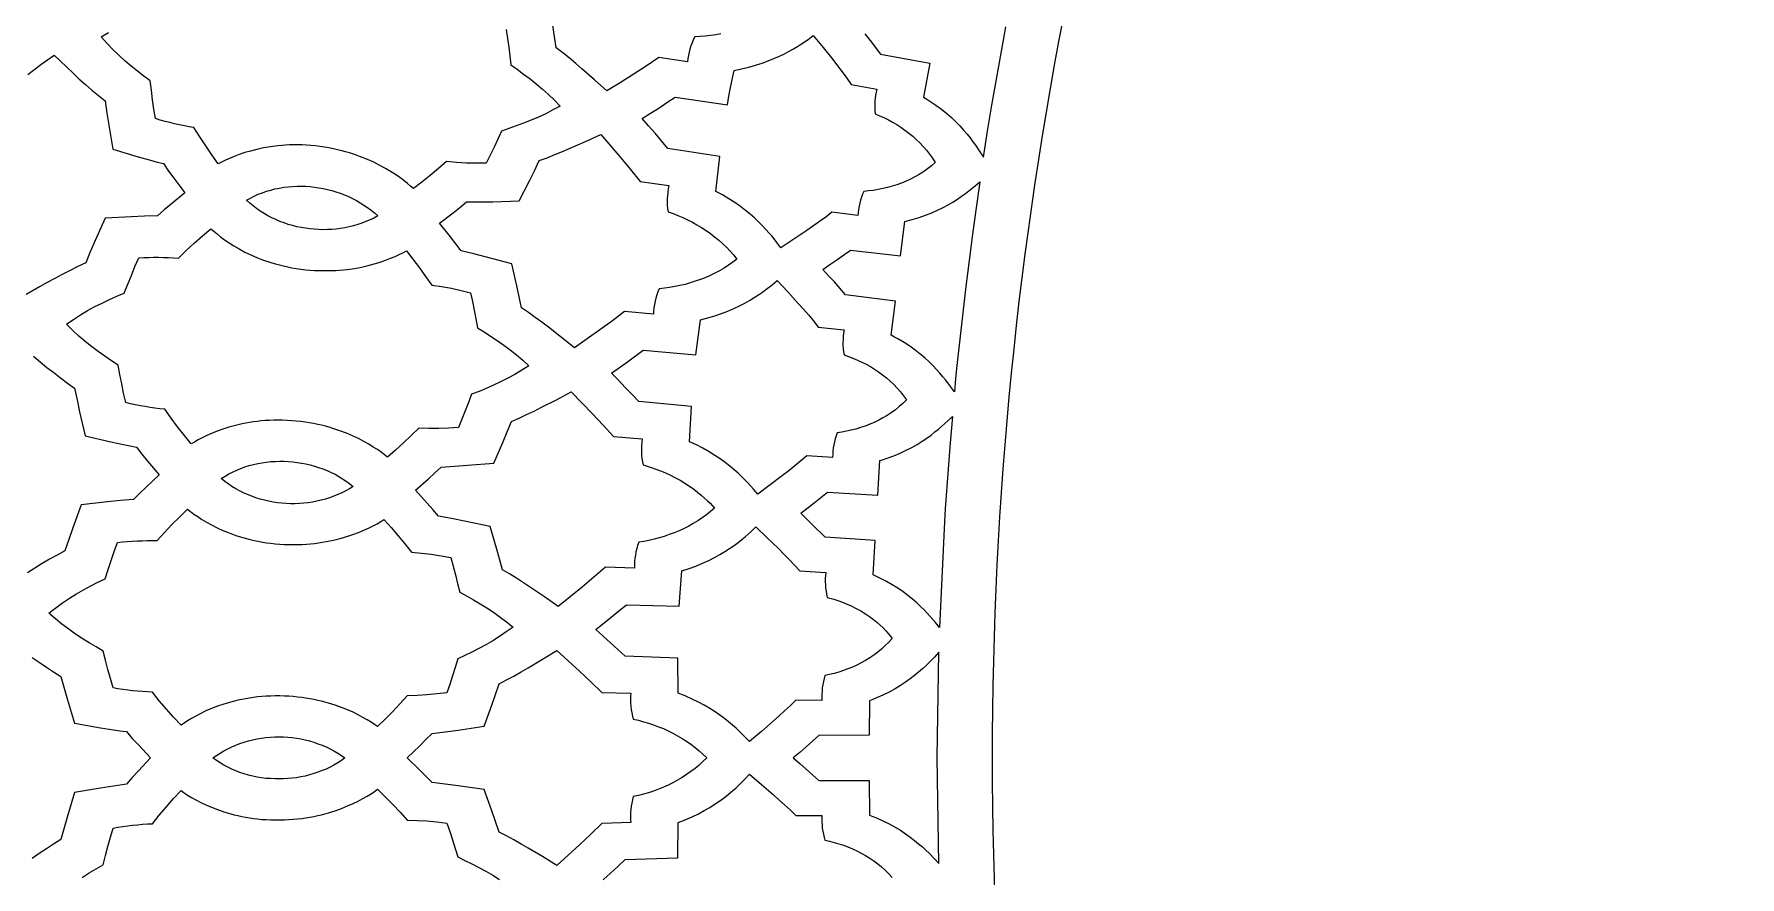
# Model space of a CAD drawing. Extents: x -550 to 550, y -550 to 550.
# Drawn here: x -442.3 to -286.9, y -10.8 to 66 of the extents above; entities that cross this region are included whole.
import ezdxf

# ---------------------------------------------------------------- set-up
doc = ezdxf.new("R2010")
doc.units = 0
doc.layers.add('LAYER_1', color=18, linetype='CONTINUOUS')
doc.layers.add('LAYER_10', color=4, linetype='CONTINUOUS')

msp = doc.modelspace()

# ---------------------------------------------------------------- linework, layer by layer
at = {"layer": 'LAYER_1'}
msp.add_lwpolyline([(0, 550, 0.414214), (-550, 0, 0.414214), (0, -550, 0.414214), (550, 0, 0.414214)], format="xyb", close=True, dxfattribs=at)
for points in [[(-399.27, 66.42), (-399.15, 65.61), (-399.04, 64.81), (-398.95, 64.01), (-398.86, 63.2), (-398.27, 62.79), (-397.69, 62.36), (-397.11, 61.92), (-396.54, 61.47), (-395.98, 60.99), (-395.43, 60.5), (-394.89, 59.98), (-394.35, 59.44), (-395.02, 59.08), (-395.68, 58.74), (-396.35, 58.43), (-397.02, 58.14), (-397.69, 57.87), (-398.36, 57.62), (-399.04, 57.39), (-399.72, 57.16), (-400.05, 56.42), (-400.39, 55.68), (-400.75, 54.95), (-401.11, 54.22), (-402.01, 54.22), (-402.91, 54.24), (-403.81, 54.3), (-404.71, 54.38), (-405.45, 53.74), (-406.2, 53.12), (-406.97, 52.51), (-407.74, 51.91), (-408, 52.14), (-408.29, 52.38), (-408.62, 52.64), (-408.98, 52.91), (-409.38, 53.19), (-409.81, 53.47), (-410.28, 53.75), (-410.79, 54.03), (-411.34, 54.31), (-411.93, 54.57), (-412.55, 54.82), (-412.87, 54.94), (-413.21, 55.06), (-413.56, 55.16), (-413.91, 55.27), (-414.27, 55.37), (-414.65, 55.46), (-415.03, 55.54), (-415.43, 55.62), (-415.83, 55.69), (-416.25, 55.75), (-416.66, 55.8), (-417.08, 55.84), (-417.48, 55.87), (-417.88, 55.89), (-418.26, 55.89), (-418.64, 55.89), (-419.02, 55.89), (-419.38, 55.87), (-419.74, 55.84), (-420.09, 55.81), (-420.76, 55.73), (-421.4, 55.62), (-422, 55.49), (-422.57, 55.34), (-423.1, 55.19), (-423.6, 55.02), (-424.06, 54.85), (-424.48, 54.67), (-424.87, 54.5), (-425.21, 54.33), (-425.52, 54.17), (-426.1, 54.98), (-426.66, 55.8), (-427.2, 56.63), (-427.73, 57.48), (-428.17, 57.55), (-428.61, 57.63), (-429.06, 57.73), (-429.5, 57.82), (-429.94, 57.93), (-430.37, 58.04), (-430.81, 58.16), (-431.24, 58.29), (-431.38, 59.15), (-431.5, 60.01), (-431.61, 60.88), (-431.71, 61.74), (-432.31, 62.17), (-432.89, 62.62), (-433.47, 63.09), (-434.03, 63.57), (-434.59, 64.08), (-435.13, 64.61), (-435.67, 65.16), (-436.19, 65.74), (-435.53, 66.15)], [(-379.71, 66.01), (-380.19, 65.93), (-380.66, 65.86), (-381.14, 65.81), (-381.62, 65.77), (-382.1, 65.75), (-382.23, 65.48), (-382.34, 65.2), (-382.45, 64.92), (-382.54, 64.64), (-382.62, 64.35), (-382.68, 64.05), (-382.73, 63.76), (-382.76, 63.46), (-385.37, 63.87), (-386.54, 63.09), (-387.71, 62.32), (-388.9, 61.57), (-390.1, 60.84), (-391.23, 61.84), (-392.38, 62.84), (-392.95, 63.33), (-393.54, 63.82), (-394.13, 64.29), (-394.73, 64.76), (-394.87, 65.77), (-395.02, 66.78)], [(-366.6, 66.02), (-366.12, 65.41), (-365.17, 64.18), (-360.67, 63.34), (-361.25, 60.25), (-360.95, 60.07), (-360.67, 59.89), (-360.12, 59.52), (-359.61, 59.15), (-359.14, 58.76), (-358.71, 58.38), (-358.31, 58), (-357.94, 57.62), (-357.6, 57.25), (-357.29, 56.88), (-357.01, 56.53), (-356.75, 56.18), (-356.52, 55.86), (-356.12, 55.27), (-355.79, 54.77), (-355.61, 55.96), (-355.42, 57.15), (-355.02, 59.53), (-354.6, 61.9), (-354.18, 64.27), (-353.97, 65.46), (-353.75, 66.65)], [(-442.88, 62.32), (-441.69, 63.22), (-440.48, 64.09), (-439.35, 63), (-438.78, 62.46), (-438.21, 61.93), (-437.62, 61.41), (-437.03, 60.89), (-436.43, 60.39), (-435.82, 59.9), (-435.66, 58.8), (-435.49, 57.7), (-435.12, 55.51), (-432.83, 54.82), (-431.68, 54.49), (-431.1, 54.33), (-430.52, 54.19), (-430.05, 53.51), (-429.56, 52.85), (-428.57, 51.54), (-429.82, 50.5), (-430.44, 49.97), (-431.05, 49.42), (-432.24, 49.4), (-433.44, 49.35), (-435.83, 49.23), (-436.74, 47.19), (-437.18, 46.16), (-437.6, 45.13), (-438.32, 44.8), (-439.02, 44.45), (-439.73, 44.09), (-440.42, 43.72), (-441.12, 43.34), (-441.8, 42.96), (-443.17, 42.17)], [(-442.34, 36.62), (-441.74, 36.11), (-441.13, 35.61), (-440.51, 35.13), (-439.89, 34.65), (-439.26, 34.18), (-438.61, 33.73), (-438.39, 32.64), (-438.15, 31.55), (-437.65, 29.38), (-435.32, 28.83), (-434.15, 28.57), (-433.56, 28.45), (-432.98, 28.34), (-432.48, 27.69), (-431.96, 27.06), (-430.9, 25.81), (-432.08, 24.7), (-432.67, 24.14), (-433.24, 23.55), (-434.43, 23.46), (-435.62, 23.34), (-438, 23.08), (-438.77, 20.98), (-439.15, 19.93), (-439.51, 18.88), (-440.2, 18.5), (-440.89, 18.12), (-441.57, 17.72), (-442.24, 17.31), (-442.9, 16.89)], [(-442.47, 9.17), (-441.83, 8.72), (-441.18, 8.28), (-440.52, 7.85), (-439.85, 7.44), (-439.56, 6.36), (-439.25, 5.29), (-438.61, 3.16), (-436.25, 2.75), (-435.07, 2.56), (-434.48, 2.47), (-433.88, 2.4), (-433.35, 1.78), (-432.8, 1.18), (-431.69, 0), (-432.8, -1.18), (-433.35, -1.78), (-433.88, -2.4), (-435.07, -2.56), (-436.25, -2.75), (-438.61, -3.16), (-439.25, -5.3), (-439.56, -6.37), (-439.85, -7.44), (-440.52, -7.86), (-441.18, -8.28), (-441.83, -8.72), (-442.47, -9.17)], [(-390.44, -11.11), (-389.77, -10.5), (-389.11, -9.89), (-388.45, -9.27), (-383.64, -9.11), (-383.61, -5.9), (-382.96, -5.65), (-382.35, -5.38), (-381.77, -5.09), (-381.23, -4.8), (-380.72, -4.51), (-380.25, -4.2), (-379.81, -3.9), (-379.39, -3.6), (-379.01, -3.3), (-378.66, -3.01), (-378.34, -2.72), (-378.04, -2.44), (-377.53, -1.93), (-377.11, -1.49), (-376.03, -2.41), (-374.96, -3.34), (-374.43, -3.81), (-373.91, -4.29), (-373.39, -4.77), (-372.88, -5.26), (-370.51, -5.25), (-370.52, -5.54), (-370.52, -5.82), (-370.5, -6.11), (-370.48, -6.4), (-370.44, -6.68), (-370.38, -6.96), (-370.32, -7.24), (-370.24, -7.51), (-369.82, -7.6), (-369.39, -7.71), (-368.97, -7.83), (-368.55, -7.96), (-368.14, -8.12), (-367.73, -8.29), (-367.33, -8.47), (-366.93, -8.67), (-366.54, -8.89), (-366.16, -9.13), (-365.79, -9.38), (-365.43, -9.65), (-365.08, -9.93), (-364.75, -10.24), (-364.42, -10.56), (-364.12, -10.9)], [(-437.92, -10.89), (-437.29, -10.49), (-436.65, -10.12), (-436.01, -9.76), (-435.8, -8.91), (-435.58, -8.07), (-435.35, -7.23), (-435.1, -6.39), (-434.66, -6.31), (-434.21, -6.25), (-433.77, -6.19), (-433.32, -6.13), (-432.87, -6.09), (-432.42, -6.05), (-431.97, -6.02), (-431.52, -6), (-430.89, -5.22), (-430.25, -4.46), (-429.59, -3.71), (-428.91, -2.98), (-428.63, -3.18), (-428.31, -3.38), (-427.95, -3.6), (-427.55, -3.83), (-427.11, -4.05), (-426.64, -4.28), (-426.13, -4.5), (-425.59, -4.71), (-425, -4.91), (-424.38, -5.09), (-424.06, -5.18), (-423.73, -5.26), (-423.38, -5.33), (-423.03, -5.4), (-422.67, -5.46), (-422.31, -5.51), (-421.93, -5.56), (-421.54, -5.6), (-421.15, -5.62), (-420.74, -5.64), (-420.33, -5.65), (-419.91, -5.65), (-419.49, -5.64), (-419.08, -5.62), (-418.68, -5.59), (-418.29, -5.56), (-417.91, -5.51), (-417.53, -5.46), (-417.17, -5.4), (-416.81, -5.33), (-416.46, -5.25), (-416.12, -5.18), (-415.47, -5), (-414.86, -4.81), (-414.29, -4.6), (-413.75, -4.38), (-413.24, -4.16), (-412.77, -3.93), (-412.34, -3.7), (-411.95, -3.48), (-411.6, -3.26), (-411.28, -3.05), (-411, -2.86), (-410.3, -3.54), (-409.62, -4.24), (-408.95, -4.95), (-408.3, -5.68), (-407.4, -5.7), (-406.5, -5.75), (-405.6, -5.83), (-404.7, -5.94), (-404.43, -6.71), (-404.18, -7.48), (-403.93, -8.26), (-403.7, -9.03), (-403.05, -9.34), (-402.41, -9.65), (-401.77, -9.98), (-401.14, -10.32), (-400.51, -10.69), (-399.88, -11.08)]]:
    msp.add_lwpolyline(points, dxfattribs=at)
for points in [[(-386.89, 58.31), (-386.13, 58.78), (-385.38, 59.26), (-384.63, 59.75), (-383.89, 60.24), (-379.13, 59.54), (-378.99, 60.33), (-378.83, 61.12), (-378.51, 62.69), (-377.83, 62.83), (-377.17, 62.98), (-376.55, 63.16), (-375.97, 63.35), (-375.41, 63.55), (-374.89, 63.76), (-374.39, 63.98), (-373.93, 64.2), (-373.5, 64.43), (-373.1, 64.65), (-372.73, 64.88), (-372.38, 65.1), (-371.78, 65.51), (-371.3, 65.86), (-370.4, 64.77), (-369.52, 63.67), (-369.09, 63.11), (-368.67, 62.55), (-368.25, 61.98), (-367.84, 61.4), (-365.51, 60.99), (-365.57, 60.71), (-365.62, 60.43), (-365.66, 60.15), (-365.68, 59.86), (-365.7, 59.58), (-365.7, 59.29), (-365.69, 59.01), (-365.66, 58.72), (-365.26, 58.56), (-364.86, 58.38), (-364.46, 58.18), (-364.07, 57.97), (-363.69, 57.75), (-363.32, 57.51), (-362.95, 57.25), (-362.59, 56.98), (-362.24, 56.7), (-361.91, 56.4), (-361.59, 56.08), (-361.28, 55.75), (-360.98, 55.41), (-360.7, 55.05), (-360.44, 54.68), (-360.19, 54.29), (-360.54, 53.99), (-360.89, 53.71), (-361.26, 53.45), (-361.65, 53.2), (-362.04, 52.98), (-362.44, 52.77), (-362.84, 52.59), (-363.26, 52.42), (-363.68, 52.26), (-364.1, 52.13), (-364.53, 52.01), (-364.96, 51.91), (-365.39, 51.82), (-365.83, 51.75), (-366.26, 51.7), (-366.69, 51.66), (-366.8, 51.4), (-366.9, 51.13), (-366.99, 50.86), (-367.07, 50.58), (-367.13, 50.3), (-367.18, 50.02), (-367.22, 49.74), (-367.24, 49.45), (-369.6, 49.75), (-370.16, 49.32), (-370.74, 48.9), (-371.9, 48.09), (-373.07, 47.3), (-374.25, 46.51), (-374.61, 46.99), (-375.06, 47.56), (-375.32, 47.86), (-375.61, 48.19), (-375.92, 48.52), (-376.27, 48.86), (-376.64, 49.21), (-377.04, 49.57), (-377.48, 49.93), (-377.94, 50.28), (-378.45, 50.64), (-378.98, 50.99), (-379.56, 51.33), (-380.17, 51.66), (-379.8, 54.85), (-384.55, 55.58), (-385.13, 56.27), (-385.71, 56.96), (-386.3, 57.64)], [(-405.36, 48.75), (-404.12, 49.71), (-403.5, 50.2), (-402.9, 50.71), (-401.7, 50.71), (-400.5, 50.72), (-398.11, 50.79), (-397.17, 52.62), (-396.71, 53.54), (-396.27, 54.47), (-395.55, 54.73), (-394.84, 55.01), (-394.14, 55.3), (-393.44, 55.59), (-392.05, 56.21), (-390.66, 56.84), (-389.74, 55.79), (-388.83, 54.73), (-387.94, 53.65), (-387.07, 52.56), (-384.46, 52.18), (-384.52, 51.89), (-384.56, 51.59), (-384.59, 51.29), (-384.61, 50.99), (-384.61, 50.69), (-384.6, 50.39), (-384.57, 50.09), (-384.53, 49.8), (-384.08, 49.64), (-383.63, 49.46), (-383.19, 49.27), (-382.75, 49.06), (-382.32, 48.84), (-381.9, 48.61), (-381.48, 48.36), (-381.07, 48.09), (-380.68, 47.81), (-380.29, 47.52), (-379.91, 47.21), (-379.55, 46.89), (-379.21, 46.56), (-378.87, 46.22), (-378.56, 45.86), (-378.26, 45.49), (-378.63, 45.19), (-379.02, 44.92), (-379.42, 44.66), (-379.84, 44.42), (-380.26, 44.19), (-380.7, 43.98), (-381.14, 43.79), (-381.59, 43.62), (-382.05, 43.46), (-382.51, 43.31), (-382.98, 43.18), (-383.45, 43.07), (-383.92, 42.98), (-384.4, 42.9), (-384.87, 42.83), (-385.34, 42.78), (-385.46, 42.5), (-385.55, 42.22), (-385.64, 41.93), (-385.71, 41.64), (-385.77, 41.35), (-385.82, 41.05), (-385.85, 40.75), (-385.87, 40.46), (-388.49, 40.7), (-389.61, 39.85), (-390.74, 39.02), (-391.89, 38.2), (-393.05, 37.4), (-394.23, 38.34), (-395.43, 39.27), (-396.03, 39.72), (-396.64, 40.17), (-397.26, 40.61), (-397.89, 41.03), (-398.09, 42.04), (-398.3, 43.04), (-398.76, 45.04), (-401.07, 45.67), (-402.23, 45.97), (-403.39, 46.25), (-403.87, 46.89), (-404.36, 47.51)], [(-422.94, 50.86), (-422.59, 51.05), (-422.24, 51.23), (-421.88, 51.39), (-421.5, 51.54), (-421.12, 51.67), (-420.74, 51.78), (-420.35, 51.88), (-419.95, 51.96), (-419.55, 52.03), (-419.15, 52.08), (-418.75, 52.11), (-418.34, 52.13), (-417.94, 52.13), (-417.54, 52.12), (-417.15, 52.09), (-416.75, 52.05), (-416.36, 51.99), (-415.97, 51.92), (-415.57, 51.84), (-415.18, 51.74), (-414.8, 51.62), (-414.41, 51.49), (-414.03, 51.34), (-413.66, 51.19), (-413.29, 51.01), (-412.93, 50.83), (-412.58, 50.62), (-412.24, 50.41), (-411.91, 50.18), (-411.59, 49.94), (-411.28, 49.69), (-410.99, 49.42), (-411.34, 49.23), (-411.69, 49.06), (-412.06, 48.9), (-412.43, 48.76), (-412.81, 48.63), (-413.2, 48.52), (-413.59, 48.42), (-413.98, 48.34), (-414.38, 48.27), (-414.78, 48.22), (-415.18, 48.19), (-415.58, 48.17), (-415.98, 48.16), (-416.38, 48.17), (-416.78, 48.2), (-417.17, 48.24), (-417.57, 48.29), (-417.96, 48.35), (-418.36, 48.44), (-418.75, 48.54), (-419.14, 48.65), (-419.52, 48.78), (-419.9, 48.92), (-420.27, 49.08), (-420.64, 49.26), (-421, 49.44), (-421.35, 49.65), (-421.69, 49.86), (-422.02, 50.09), (-422.34, 50.33), (-422.65, 50.59)], [(-370.43, 44.55), (-369.79, 44.98), (-369.16, 45.42), (-367.91, 46.31), (-363.36, 45.78), (-362.96, 48.91), (-362.62, 48.99), (-362.29, 49.08), (-361.66, 49.27), (-361.06, 49.48), (-360.5, 49.7), (-359.97, 49.94), (-359.47, 50.18), (-359.01, 50.44), (-358.57, 50.69), (-358.17, 50.95), (-357.79, 51.21), (-357.44, 51.46), (-357.12, 51.7), (-356.56, 52.15), (-356.11, 52.53), (-356.45, 50.15), (-356.79, 47.76), (-357.11, 45.37), (-357.26, 44.18), (-357.4, 42.98), (-357.67, 40.58), (-357.95, 38.19), (-358.21, 35.79), (-358.33, 34.59), (-358.44, 33.39), (-358.79, 33.87), (-359.23, 34.44), (-359.48, 34.75), (-359.76, 35.07), (-360.06, 35.41), (-360.39, 35.76), (-360.75, 36.11), (-361.14, 36.47), (-361.56, 36.83), (-362.01, 37.18), (-362.5, 37.53), (-363.03, 37.88), (-363.6, 38.21), (-363.89, 38.38), (-364.2, 38.54), (-363.81, 41.66), (-368.36, 42.23), (-369.38, 43.4), (-369.9, 43.97)], [(-439.35, 39.54), (-439.03, 39.77), (-438.71, 39.99), (-438.07, 40.4), (-437.42, 40.79), (-436.76, 41.15), (-436.1, 41.48), (-435.43, 41.8), (-434.76, 42.09), (-434.08, 42.37), (-433.76, 43.19), (-433.44, 44), (-433.11, 44.8), (-432.76, 45.6), (-432.31, 45.63), (-431.86, 45.64), (-431.41, 45.65), (-430.95, 45.65), (-430.5, 45.64), (-430.05, 45.62), (-429.6, 45.6), (-429.15, 45.57), (-428.43, 46.26), (-427.7, 46.94), (-426.95, 47.6), (-426.19, 48.25), (-425.93, 48.02), (-425.63, 47.78), (-425.3, 47.52), (-424.94, 47.25), (-424.53, 46.97), (-424.09, 46.69), (-423.61, 46.41), (-423.1, 46.13), (-422.54, 45.87), (-421.95, 45.61), (-421.64, 45.49), (-421.32, 45.37), (-420.99, 45.25), (-420.65, 45.15), (-420.3, 45.04), (-419.94, 44.95), (-419.57, 44.86), (-419.19, 44.77), (-418.81, 44.7), (-418.41, 44.63), (-418, 44.57), (-417.58, 44.52), (-417.17, 44.48), (-416.76, 44.45), (-416.35, 44.44), (-415.96, 44.43), (-415.57, 44.43), (-415.19, 44.43), (-414.82, 44.45), (-414.46, 44.47), (-414.11, 44.51), (-413.76, 44.54), (-413.09, 44.64), (-412.46, 44.76), (-411.86, 44.89), (-411.3, 45.05), (-410.77, 45.21), (-410.28, 45.38), (-409.83, 45.56), (-409.41, 45.73), (-409.03, 45.91), (-408.69, 46.07), (-408.38, 46.23), (-407.78, 45.47), (-407.19, 44.7), (-406.62, 43.91), (-406.06, 43.11), (-405.17, 42.98), (-404.28, 42.82), (-403.4, 42.63), (-402.52, 42.42), (-402.35, 41.62), (-402.19, 40.83), (-402.05, 40.03), (-401.91, 39.23), (-401.3, 38.85), (-400.7, 38.46), (-400.1, 38.06), (-399.51, 37.64), (-398.92, 37.2), (-398.35, 36.74), (-397.78, 36.26), (-397.21, 35.75), (-397.85, 35.35), (-398.49, 34.97), (-399.14, 34.62), (-399.79, 34.29), (-400.44, 33.99), (-401.1, 33.69), (-401.76, 33.42), (-402.43, 33.16), (-402.71, 32.4), (-403.01, 31.64), (-403.31, 30.88), (-403.62, 30.13), (-404.53, 30.08), (-405.43, 30.05), (-406.33, 30.05), (-407.23, 30.08), (-407.93, 29.4), (-408.64, 28.73), (-409.36, 28.07), (-410.1, 27.43), (-410.37, 27.64), (-410.68, 27.87), (-411.02, 28.11), (-411.4, 28.35), (-411.81, 28.61), (-412.26, 28.86), (-412.75, 29.12), (-413.28, 29.37), (-413.84, 29.61), (-414.44, 29.84), (-415.08, 30.05), (-415.41, 30.15), (-415.75, 30.24), (-416.1, 30.33), (-416.46, 30.41), (-416.83, 30.49), (-417.21, 30.56), (-417.6, 30.62), (-418, 30.67), (-418.41, 30.72), (-418.83, 30.75), (-419.25, 30.78), (-419.66, 30.79), (-420.06, 30.8), (-420.46, 30.79), (-420.85, 30.78), (-421.23, 30.76), (-421.6, 30.73), (-421.96, 30.69), (-422.32, 30.64), (-422.66, 30.59), (-423.33, 30.46), (-423.96, 30.32), (-424.55, 30.15), (-425.11, 29.97), (-425.63, 29.78), (-426.12, 29.59), (-426.57, 29.39), (-426.98, 29.19), (-427.35, 28.99), (-427.68, 28.8), (-427.98, 28.63), (-428.61, 29.4), (-429.22, 30.18), (-429.81, 30.98), (-430.39, 31.79), (-430.84, 31.84), (-431.29, 31.9), (-431.73, 31.96), (-432.18, 32.03), (-432.62, 32.11), (-433.07, 32.2), (-433.51, 32.3), (-433.95, 32.4), (-434.14, 33.25), (-434.31, 34.1), (-434.48, 34.95), (-434.64, 35.81), (-435.26, 36.21), (-435.87, 36.62), (-436.47, 37.05), (-437.07, 37.5), (-437.65, 37.97), (-438.23, 38.47), (-438.8, 38.99)], [(-389.7, 35.07), (-388.97, 35.59), (-388.24, 36.11), (-386.81, 37.17), (-382.01, 36.76), (-381.58, 39.94), (-380.9, 40.12), (-380.26, 40.31), (-379.65, 40.52), (-379.08, 40.75), (-378.54, 40.98), (-378.03, 41.22), (-377.55, 41.47), (-377.1, 41.72), (-376.69, 41.98), (-376.3, 42.23), (-375.94, 42.47), (-375.61, 42.71), (-375.04, 43.15), (-374.58, 43.54), (-373.62, 42.5), (-372.67, 41.45), (-372.2, 40.92), (-371.74, 40.39), (-371.29, 39.84), (-370.85, 39.29), (-368.49, 39.02), (-368.54, 38.74), (-368.57, 38.46), (-368.59, 38.17), (-368.6, 37.88), (-368.6, 37.6), (-368.58, 37.31), (-368.55, 37.03), (-368.5, 36.75), (-368.09, 36.61), (-367.69, 36.45), (-367.28, 36.28), (-366.88, 36.1), (-366.49, 35.89), (-366.1, 35.68), (-365.72, 35.44), (-365.35, 35.19), (-364.99, 34.93), (-364.64, 34.65), (-364.3, 34.36), (-363.97, 34.05), (-363.66, 33.72), (-363.36, 33.38), (-363.07, 33.02), (-362.8, 32.65), (-363.13, 32.33), (-363.47, 32.03), (-363.82, 31.75), (-364.19, 31.48), (-364.56, 31.23), (-364.95, 31), (-365.34, 30.79), (-365.75, 30.6), (-366.15, 30.42), (-366.57, 30.26), (-366.99, 30.12), (-367.41, 29.99), (-367.84, 29.88), (-368.27, 29.78), (-368.7, 29.7), (-369.12, 29.64), (-369.22, 29.37), (-369.3, 29.1), (-369.37, 28.82), (-369.43, 28.54), (-369.48, 28.26), (-369.51, 27.97), (-369.53, 27.69), (-369.54, 27.4), (-371.9, 27.55), (-372.44, 27.09), (-372.99, 26.64), (-373.54, 26.19), (-374.1, 25.76), (-375.23, 24.89), (-376.36, 24.04), (-376.75, 24.51), (-376.98, 24.77), (-377.23, 25.05), (-377.51, 25.34), (-377.81, 25.64), (-378.15, 25.96), (-378.51, 26.28), (-378.9, 26.61), (-379.32, 26.94), (-379.78, 27.27), (-380.27, 27.59), (-380.79, 27.92), (-381.35, 28.23), (-381.94, 28.54), (-382.57, 28.83), (-382.4, 32.04), (-387.19, 32.49), (-387.81, 33.14), (-388.43, 33.79), (-389.06, 34.44)], [(-407.56, 24.42), (-406.37, 25.46), (-405.78, 25.99), (-405.2, 26.52), (-404, 26.59), (-402.81, 26.68), (-400.42, 26.89), (-399.6, 28.77), (-399.19, 29.72), (-398.81, 30.67), (-398.11, 30.98), (-397.43, 31.3), (-396.74, 31.63), (-396.06, 31.97), (-394.71, 32.66), (-393.37, 33.38), (-392.38, 32.39), (-391.41, 31.38), (-390.45, 30.35), (-389.51, 29.32), (-386.88, 29.09), (-386.92, 28.8), (-386.95, 28.5), (-386.96, 28.2), (-386.96, 27.9), (-386.94, 27.6), (-386.91, 27.3), (-386.87, 27), (-386.81, 26.71), (-386.16, 26.52), (-385.55, 26.31), (-384.97, 26.08), (-384.43, 25.84), (-383.92, 25.58), (-383.44, 25.32), (-382.99, 25.05), (-382.58, 24.78), (-382.19, 24.5), (-381.84, 24.23), (-381.51, 23.97), (-381.22, 23.7), (-380.95, 23.45), (-380.71, 23.22), (-380.31, 22.78), (-380.67, 22.47), (-381.04, 22.17), (-381.42, 21.89), (-381.82, 21.62), (-382.23, 21.37), (-382.65, 21.14), (-383.08, 20.92), (-383.52, 20.72), (-383.97, 20.53), (-384.42, 20.36), (-384.88, 20.2), (-385.34, 20.06), (-385.81, 19.94), (-386.28, 19.83), (-386.75, 19.74), (-387.21, 19.66), (-387.31, 19.38), (-387.39, 19.09), (-387.46, 18.8), (-387.51, 18.5), (-387.55, 18.2), (-387.58, 17.9), (-387.59, 17.6), (-387.59, 17.31), (-390.22, 17.4), (-391.29, 16.48), (-392.37, 15.58), (-393.46, 14.69), (-394.56, 13.82), (-395.8, 14.69), (-397.06, 15.55), (-397.69, 15.97), (-398.33, 16.38), (-398.97, 16.78), (-399.62, 17.16), (-399.88, 18.16), (-400.16, 19.14), (-400.74, 21.11), (-403.09, 21.6), (-404.26, 21.83), (-405.44, 22.04), (-405.96, 22.65), (-406.49, 23.24)], [(-372.44, 22.31), (-371.22, 23.26), (-370.01, 24.22), (-365.43, 23.97), (-365.23, 27.11), (-364.9, 27.21), (-364.57, 27.32), (-363.96, 27.55), (-363.37, 27.79), (-362.83, 28.05), (-362.31, 28.32), (-361.83, 28.59), (-361.38, 28.88), (-360.96, 29.16), (-360.57, 29.44), (-360.22, 29.72), (-359.88, 29.99), (-359.58, 30.25), (-359.05, 30.73), (-358.62, 31.14), (-358.82, 28.74), (-359.02, 26.34), (-359.11, 25.14), (-359.2, 23.93), (-359.28, 22.73), (-359.34, 21.53), (-359.79, 11.9), (-360.17, 12.36), (-360.64, 12.9), (-360.91, 13.19), (-361.2, 13.5), (-361.52, 13.82), (-361.87, 14.15), (-362.25, 14.48), (-362.67, 14.81), (-363.11, 15.14), (-363.58, 15.47), (-364.1, 15.79), (-364.64, 16.1), (-365.23, 16.4), (-365.53, 16.55), (-365.85, 16.69), (-365.66, 19.83), (-370.23, 20.12), (-371.33, 21.23), (-371.88, 21.77)], [(-425.24, 25.48), (-424.9, 25.69), (-424.56, 25.89), (-424.21, 26.07), (-423.84, 26.24), (-423.47, 26.39), (-423.09, 26.53), (-422.7, 26.65), (-422.31, 26.75), (-421.92, 26.84), (-421.52, 26.92), (-421.12, 26.97), (-420.72, 27.02), (-420.31, 27.04), (-419.91, 27.05), (-419.51, 27.05), (-419.12, 27.03), (-418.72, 27), (-418.33, 26.95), (-417.93, 26.89), (-417.54, 26.81), (-417.14, 26.72), (-416.76, 26.61), (-416.37, 26.49), (-415.99, 26.35), (-415.61, 26.2), (-415.24, 26.04), (-414.88, 25.86), (-414.53, 25.66), (-414.19, 25.46), (-413.85, 25.24), (-413.53, 25), (-413.22, 24.76), (-413.56, 24.55), (-413.9, 24.35), (-414.26, 24.17), (-414.62, 24.01), (-414.99, 23.86), (-415.37, 23.72), (-415.75, 23.6), (-416.14, 23.5), (-416.54, 23.41), (-416.93, 23.33), (-417.33, 23.27), (-417.73, 23.23), (-418.13, 23.2), (-418.53, 23.18), (-418.93, 23.18), (-419.32, 23.2), (-419.72, 23.23), (-420.11, 23.27), (-420.51, 23.33), (-420.91, 23.41), (-421.3, 23.5), (-421.7, 23.6), (-422.09, 23.72), (-422.47, 23.86), (-422.85, 24.01), (-423.22, 24.18), (-423.58, 24.36), (-423.93, 24.55), (-424.28, 24.76), (-424.61, 24.99), (-424.93, 25.22)], [(-440.95, 13.2), (-440.64, 13.44), (-440.33, 13.68), (-439.71, 14.14), (-439.08, 14.56), (-438.44, 14.95), (-437.79, 15.33), (-437.14, 15.68), (-436.48, 16.02), (-435.82, 16.34), (-435.56, 17.17), (-435.29, 18), (-435, 18.82), (-434.71, 19.64), (-434.26, 19.69), (-433.81, 19.73), (-433.36, 19.77), (-432.91, 19.79), (-432.46, 19.81), (-432.01, 19.82), (-431.55, 19.82), (-431.1, 19.82), (-430.43, 20.56), (-429.74, 21.28), (-429.03, 21.98), (-428.31, 22.67), (-428.04, 22.46), (-427.73, 22.24), (-427.39, 22), (-427.01, 21.75), (-426.58, 21.5), (-426.13, 21.24), (-425.63, 20.99), (-425.1, 20.75), (-424.53, 20.51), (-423.92, 20.29), (-423.6, 20.19), (-423.28, 20.09), (-422.94, 20), (-422.6, 19.91), (-422.24, 19.83), (-421.88, 19.75), (-421.5, 19.68), (-421.12, 19.62), (-420.73, 19.57), (-420.33, 19.53), (-419.92, 19.49), (-419.5, 19.47), (-419.08, 19.46), (-418.67, 19.45), (-418.26, 19.46), (-417.87, 19.47), (-417.48, 19.49), (-417.11, 19.52), (-416.74, 19.56), (-416.38, 19.61), (-416.03, 19.66), (-415.68, 19.72), (-415.03, 19.86), (-414.4, 20.01), (-413.81, 20.18), (-413.26, 20.37), (-412.74, 20.56), (-412.26, 20.76), (-411.82, 20.96), (-411.41, 21.17), (-411.05, 21.36), (-410.71, 21.55), (-410.42, 21.73), (-409.77, 21), (-409.13, 20.26), (-408.51, 19.51), (-407.91, 18.75), (-407.01, 18.67), (-406.11, 18.57), (-405.22, 18.43), (-404.33, 18.27), (-404.11, 17.49), (-403.91, 16.7), (-403.71, 15.92), (-403.52, 15.13), (-402.9, 14.79), (-402.27, 14.43), (-401.66, 14.06), (-401.05, 13.68), (-400.44, 13.28), (-399.84, 12.85), (-399.25, 12.4), (-398.66, 11.93), (-399.27, 11.49), (-399.88, 11.08), (-400.51, 10.69), (-401.14, 10.32), (-401.77, 9.98), (-402.41, 9.65), (-403.05, 9.33), (-403.7, 9.03), (-403.93, 8.25), (-404.18, 7.48), (-404.43, 6.71), (-404.7, 5.94), (-405.6, 5.83), (-406.5, 5.75), (-407.4, 5.7), (-408.3, 5.67), (-408.95, 4.95), (-409.62, 4.24), (-410.3, 3.54), (-411, 2.86), (-411.28, 3.05), (-411.6, 3.26), (-411.95, 3.47), (-412.34, 3.7), (-412.77, 3.93), (-413.24, 4.16), (-413.75, 4.38), (-414.29, 4.6), (-414.86, 4.81), (-415.47, 5), (-416.12, 5.17), (-416.46, 5.25), (-416.81, 5.33), (-417.17, 5.39), (-417.53, 5.45), (-417.91, 5.51), (-418.29, 5.55), (-418.68, 5.59), (-419.08, 5.62), (-419.49, 5.64), (-419.91, 5.65), (-420.33, 5.65), (-420.74, 5.64), (-421.15, 5.62), (-421.54, 5.59), (-421.93, 5.56), (-422.31, 5.51), (-422.67, 5.46), (-423.03, 5.4), (-423.38, 5.33), (-423.73, 5.26), (-424.38, 5.09), (-425, 4.91), (-425.59, 4.71), (-426.13, 4.5), (-426.64, 4.28), (-427.11, 4.05), (-427.55, 3.82), (-427.95, 3.6), (-428.31, 3.38), (-428.63, 3.17), (-428.91, 2.98), (-429.59, 3.71), (-430.25, 4.46), (-430.89, 5.22), (-431.52, 6), (-431.97, 6.02), (-432.42, 6.05), (-432.87, 6.09), (-433.32, 6.13), (-433.77, 6.18), (-434.21, 6.24), (-434.66, 6.31), (-435.1, 6.39), (-435.35, 7.23), (-435.58, 8.07), (-435.8, 8.91), (-436.01, 9.75), (-436.65, 10.12), (-437.29, 10.49), (-437.92, 10.88), (-438.54, 11.3), (-439.15, 11.73), (-439.76, 12.19), (-440.36, 12.68)], [(-391.11, 11.7), (-389.71, 12.83), (-389.01, 13.4), (-388.32, 13.97), (-383.51, 13.85), (-383.28, 17.05), (-382.61, 17.27), (-381.99, 17.5), (-381.39, 17.75), (-380.83, 18), (-380.31, 18.27), (-379.82, 18.54), (-379.35, 18.82), (-378.92, 19.1), (-378.52, 19.37), (-378.15, 19.65), (-377.81, 19.91), (-377.5, 20.17), (-376.96, 20.65), (-376.52, 21.06), (-375.5, 20.08), (-374.48, 19.09), (-373.99, 18.59), (-373.49, 18.08), (-373.01, 17.57), (-372.53, 17.05), (-370.16, 16.91), (-370.19, 16.63), (-370.21, 16.35), (-370.21, 16.06), (-370.2, 15.77), (-370.18, 15.49), (-370.14, 15.2), (-370.09, 14.92), (-370.03, 14.64), (-369.44, 14.48), (-368.88, 14.29), (-368.36, 14.09), (-367.86, 13.87), (-367.4, 13.64), (-366.96, 13.4), (-366.55, 13.15), (-366.17, 12.89), (-365.82, 12.63), (-365.5, 12.37), (-365.21, 12.11), (-364.94, 11.85), (-364.7, 11.6), (-364.48, 11.35), (-364.29, 11.12), (-364.12, 10.9), (-364.42, 10.56), (-364.75, 10.24), (-365.08, 9.93), (-365.43, 9.65), (-365.79, 9.38), (-366.16, 9.12), (-366.54, 8.89), (-366.93, 8.67), (-367.33, 8.47), (-367.73, 8.28), (-368.14, 8.11), (-368.55, 7.96), (-368.97, 7.83), (-369.39, 7.7), (-369.82, 7.6), (-370.24, 7.51), (-370.32, 7.24), (-370.38, 6.96), (-370.44, 6.68), (-370.48, 6.39), (-370.5, 6.11), (-370.52, 5.82), (-370.52, 5.54), (-370.51, 5.25), (-372.88, 5.26), (-373.39, 4.77), (-373.91, 4.28), (-374.43, 3.81), (-374.96, 3.34), (-376.03, 2.41), (-377.11, 1.49), (-377.53, 1.93), (-377.77, 2.18), (-378.04, 2.44), (-378.34, 2.72), (-378.66, 3), (-379.01, 3.3), (-379.39, 3.6), (-379.81, 3.9), (-380.25, 4.2), (-380.72, 4.5), (-381.23, 4.8), (-381.77, 5.09), (-382.35, 5.37), (-382.96, 5.65), (-383.61, 5.9), (-383.64, 9.11), (-388.45, 9.27), (-389.11, 9.89), (-389.77, 10.5), (-390.44, 11.11)], [(-408.31, 0), (-407.16, 1.11), (-406.6, 1.67), (-406.04, 2.24), (-404.85, 2.38), (-403.67, 2.54), (-401.3, 2.89), (-400.59, 4.82), (-400.25, 5.79), (-399.93, 6.77), (-399.26, 7.11), (-398.59, 7.47), (-397.93, 7.84), (-397.27, 8.22), (-395.96, 9), (-394.67, 9.79), (-393.62, 8.86), (-392.59, 7.91), (-391.57, 6.95), (-390.57, 5.97), (-387.93, 5.9), (-387.95, 5.61), (-387.96, 5.31), (-387.95, 5.01), (-387.93, 4.71), (-387.89, 4.41), (-387.84, 4.11), (-387.78, 3.82), (-387.7, 3.53), (-387.24, 3.43), (-386.78, 3.3), (-386.32, 3.17), (-385.86, 3.02), (-385.41, 2.85), (-384.96, 2.67), (-384.52, 2.47), (-384.09, 2.25), (-383.66, 2.03), (-383.24, 1.78), (-382.84, 1.52), (-382.45, 1.25), (-382.07, 0.96), (-381.7, 0.65), (-381.35, 0.33), (-381.01, 0), (-381.35, -0.34), (-381.7, -0.66), (-382.07, -0.96), (-382.45, -1.25), (-382.84, -1.52), (-383.24, -1.78), (-383.66, -2.03), (-384.09, -2.26), (-384.52, -2.47), (-384.96, -2.67), (-385.41, -2.85), (-385.86, -3.02), (-386.32, -3.17), (-386.78, -3.31), (-387.24, -3.43), (-387.7, -3.53), (-387.78, -3.82), (-387.84, -4.11), (-387.89, -4.41), (-387.93, -4.71), (-387.95, -5.01), (-387.96, -5.31), (-387.95, -5.61), (-387.93, -5.9), (-390.57, -5.97), (-391.57, -6.95), (-392.59, -7.91), (-393.62, -8.86), (-394.67, -9.8), (-395.96, -9), (-397.27, -8.22), (-397.93, -7.85), (-398.59, -7.47), (-399.26, -7.11), (-399.93, -6.77), (-400.25, -5.79), (-400.59, -4.82), (-401.3, -2.89), (-403.67, -2.54), (-404.85, -2.38), (-406.04, -2.24), (-406.6, -1.67), (-407.16, -1.11)], [(-373.13, 0), (-372.53, -0.51), (-371.94, -1.02), (-370.78, -2.05), (-366.2, -2.07), (-366.19, -5.22), (-365.87, -5.35), (-365.55, -5.47), (-364.95, -5.74), (-364.39, -6.01), (-363.85, -6.3), (-363.36, -6.6), (-362.9, -6.91), (-362.47, -7.21), (-362.07, -7.52), (-361.7, -7.82), (-361.35, -8.12), (-361.04, -8.41), (-360.75, -8.69), (-360.25, -9.21), (-359.85, -9.64), (-360, 0), (-359.85, 9.64), (-360.25, 9.2), (-360.75, 8.69), (-361.04, 8.41), (-361.35, 8.12), (-361.7, 7.82), (-362.07, 7.52), (-362.47, 7.21), (-362.9, 6.9), (-363.36, 6.6), (-363.85, 6.3), (-364.39, 6.01), (-364.95, 5.73), (-365.55, 5.47), (-365.87, 5.34), (-366.19, 5.22), (-366.2, 2.07), (-370.78, 2.05), (-371.94, 1.02), (-372.53, 0.5)], [(-426.02, 0), (-425.69, 0.23), (-425.36, 0.45), (-425.01, 0.65), (-424.66, 0.84), (-424.29, 1.01), (-423.92, 1.17), (-423.54, 1.32), (-423.15, 1.45), (-422.76, 1.56), (-422.37, 1.66), (-421.97, 1.74), (-421.57, 1.81), (-421.17, 1.86), (-420.77, 1.89), (-420.37, 1.91), (-419.97, 1.92), (-419.58, 1.91), (-419.18, 1.89), (-418.78, 1.85), (-418.39, 1.8), (-417.99, 1.73), (-417.6, 1.64), (-417.2, 1.55), (-416.82, 1.43), (-416.44, 1.3), (-416.06, 1.16), (-415.69, 1), (-415.33, 0.83), (-414.98, 0.65), (-414.63, 0.44), (-414.3, 0.23), (-413.98, 0), (-414.3, -0.23), (-414.63, -0.45), (-414.98, -0.65), (-415.33, -0.83), (-415.69, -1.01), (-416.06, -1.16), (-416.44, -1.31), (-416.82, -1.43), (-417.2, -1.55), (-417.6, -1.65), (-417.99, -1.73), (-418.39, -1.8), (-418.78, -1.85), (-419.18, -1.89), (-419.58, -1.91), (-419.97, -1.92), (-420.37, -1.91), (-420.77, -1.89), (-421.17, -1.86), (-421.57, -1.81), (-421.97, -1.74), (-422.37, -1.66), (-422.76, -1.56), (-423.15, -1.45), (-423.54, -1.32), (-423.92, -1.18), (-424.29, -1.02), (-424.66, -0.84), (-425.01, -0.65), (-425.36, -0.45), (-425.69, -0.23)]]:
    msp.add_lwpolyline(points, close=True, dxfattribs=at)
at = {"layer": 'LAYER_10'}
for points in [[(-485, 0, 0.414214), (0, -485, 0.414214), (485, 0, 0.414214), (0, 485, 0.414214)], [(355, 0, 0.414214), (0, 355, 0.414214), (-355, 0, 0.414214), (0, -355, 0.414214)]]:
    msp.add_lwpolyline(points, format="xyb", close=True, dxfattribs=at)

doc.saveas('drawing.dxf')
